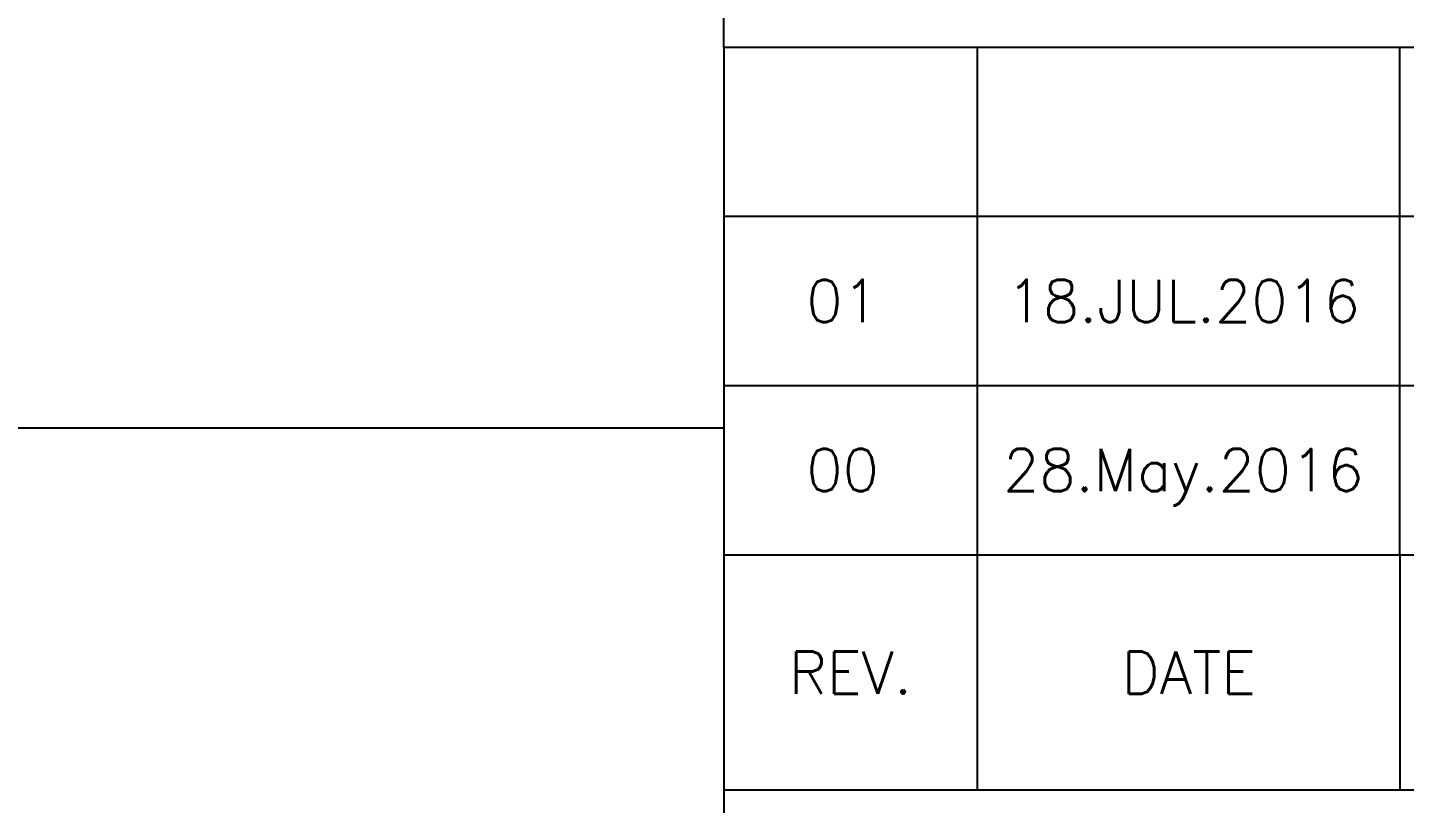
# Model space of a CAD drawing. Header units: millimetres. Extents: x 517777 to 536338, y -327622 to -292910.
# Drawn here: x 530445 to 531950, y -325143 to -324295 of the extents above; entities that cross this region are included whole.
import ezdxf
from ezdxf.enums import TextEntityAlignment as Align

# ---------------------------------------------------------------- set-up
doc = ezdxf.new("R2010")
doc.units = ezdxf.units.MM
doc.layers.add('CADRE', color=5, linetype='Continuous')
doc.styles.add('ROMANS', font='ROMANS.shx', dxfattribs={"width": 0.9})

# ---------------------------------------------------------------- blocks, each defined once
blk = doc.blocks.new('KADR')
at = {"layer": 'CADRE'}
for p, q in [((237747.8, -2730.8), (237747.8, -7100.9)), ((237747.8, -3555.9), (242698.5, -3555.9)), ((238160.4, -3938), (238160.4, -3555.9)), ((238848, -3555.9), (238848, -3938)), ((237747.8, -3938), (242698.5, -3938)), ((237747.8, -3938), (242698.5, -3938))]:
    blk.add_line(p, q, dxfattribs=at)
at = {"layer": 'CADRE', "color": 1}
for p, q in [((237747.8, -2730.8), (242698.5, -2730.8)), ((238160.4, -3555.9), (238160.4, -2730.8)), ((238848, -3555.9), (238848, -2730.8)), ((237747.8, -3005.8), (242698.5, -3005.8)), ((237747.8, -3280.9), (242698.5, -3280.9))]:
    blk.add_line(p, q, dxfattribs=at)
at = {"layer": 'CADRE', "color": 3, "style": 'ROMANS'}
for s, height, p in [('01', 68.76, (237941.1, -3143.4)), ('18.JUL.2016', 68.759, (238495.5, -3143.4)), ('00', 68.76, (237941.1, -3418.4)), ('28.May.2016', 68.759, (238495.5, -3418.4)), ('REV.', 68.76, (237954.1, -3747.6)), ('DATE', 68.76, (238504.2, -3747.6))]:
    blk.add_text(s, height=height, dxfattribs=at).set_placement(p, align=Align.MIDDLE_CENTER)

msp = doc.modelspace()

# ---------------------------------------------------------------- linework, layer by layer
at = {"color": 5, "ltscale": 200}
msp.add_line((531205.72, -324316.56), (531205.72, -317015.42), dxfattribs=at)
at = {"color": 2}
msp.add_line((531205.72, -324732.56), (525209.3, -324732.56), dxfattribs=at)

# ---------------------------------------------------------------- block references
at = {"color": 11, "xscale": 0.6718692869960832, "yscale": 0.6718692869960832, "zscale": 0.6718692869960832}
msp.add_blockref('KADR', (371470.24, -322481.82), dxfattribs=at)

doc.saveas('drawing.dxf')
